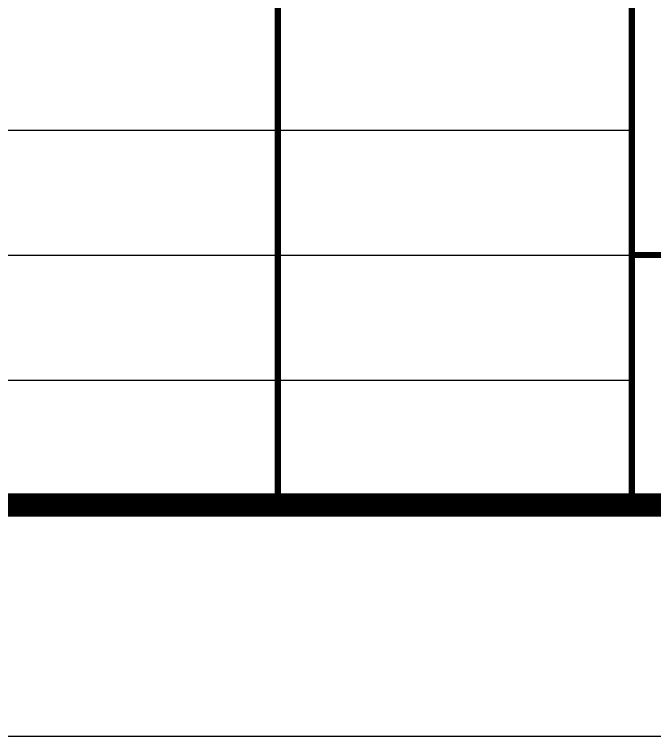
# Model space of a CAD drawing. Extents: x 458975 to 585950, y -118893 to 21149.
# Drawn here: x 571481 to 574247, y -70226 to -67107 of the extents above; entities that cross this region are included whole.
import ezdxf

# ---------------------------------------------------------------- set-up
doc = ezdxf.new("R2010")
doc.units = 0
doc.header["$LTSCALE"] = 1000
doc.header["$MEASUREMENT"] = 0
doc.layers.add('1', color=3, linetype='CONTINUOUS')
doc.layers.add('PUB_TITLE', color=4, linetype='CONTINUOUS')

msp = doc.modelspace()

# ---------------------------------------------------------------- linework, layer by layer
at = {"layer": '1'}
for p, q in [((569469.5, -67606.1), (574149.5, -67606.1)), ((568749.5, -68146.1), (574149.5, -68146.1)), ((568749.5, -68686.1), (574149.5, -68686.1))]:
    msp.add_line(p, q, dxfattribs=at)
at = {"layer": '1', "const_width": 45}
msp.add_lwpolyline([(568749.5, -64006.5), (584949.5, -64006.5), (584949.5, -69226.1), (568749.5, -69226.1)], close=True, dxfattribs=at)
at = {"layer": '1', "const_width": 27}
for points in [[(572619.5, -65446.1), (572619.5, -69226.1)], [(574149.5, -65446.1), (574149.5, -69226.1)], [(574135.5, -68145.9), (582220, -68145.9)]]:
    msp.add_lwpolyline(points, dxfattribs=at)
at = {"layer": 'PUB_TITLE'}
msp.add_lwpolyline([(526549.5, -70226.1), (526549.5, -28226.1), (585949.5, -28226.1), (585949.5, -70226.1)], close=True, dxfattribs=at)
at = {"layer": 'PUB_TITLE', "const_width": 100}
msp.add_lwpolyline([(529049.5, -69226.1), (584949.5, -69226.1), (584949.5, -29226.1), (529049.5, -29226.1)], close=True, dxfattribs=at)

doc.saveas('drawing.dxf')
